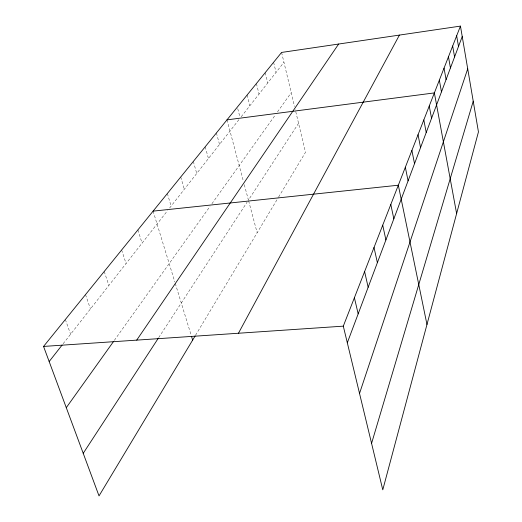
<?xml version="1.0" encoding="UTF-8"?>
<svg xmlns="http://www.w3.org/2000/svg" width="522" height="522" viewBox="0 0 522 522"><rect width="100%" height="100%" fill="white"/><g stroke="black" fill="none" stroke-linecap="round" stroke-linejoin="round"><path stroke-width="0.39" stroke-dasharray="2.61 1.96" d="M195.535 335.294L278.187 197.753M278.598 197.068L305.507 152.3L295.276 109.6M158.708 337.617L247.108 202.138M298.558 123.283L248.426 200.115L243.846 182.948M114.351 340.351L210.046 206.366M211.919 203.737L275.596 114.572M277.482 111.936L291.23 92.694M63.123 343.757L167.595 210.594M169.604 208.037L239.226 119.297M241.164 116.824L283.948 62.294M65.341 319.523L70.6 334.23M85.51 294.617L90.45 308.926M104.224 271.499L108.883 285.43M121.646 249.986L126.05 263.551M137.899 229.908L142.069 243.135M153.103 211.129L174.818 281.926M175.281 283.459L191.241 335.496M167.353 193.531L171.112 206.118M180.729 177.01L184.312 189.29M193.323 161.455L196.735 173.454M205.192 146.799L208.454 158.518M216.395 132.96L219.521 144.411M226.998 119.864L243.441 181.434M248.635 200.898L257.15 232.766M237.738 108.667L239.996 117.274M247.121 95.011L249.868 105.731M256.4 83.546L259.042 94.032M265.215 72.656L267.76 82.926M273.6 62.301L276.053 72.356M281.586 52.441L294.545 106.54"/><path stroke-width="0.78" d="M371.573 443.393L473.226 101.216M359.527 393.444L467.712 68.8M347.313 342.791L462.224 36.56M460.45 26.1L478.446 131.916L382.776 489.838L343.3 326.152L460.45 26.1L281.586 52.441L43.554 346.432L99.023 495.9L195.124 335.979M238.456 333.245L399.428 35.085M83.22 453.311L158.264 338.295M136.718 340.129L338.647 44.037M66.281 407.669L113.431 341.649M49.166 361.55L62.125 345.029M226.998 119.864L434.363 92.909L456.619 213.563M153.103 211.129L398.325 185.212L426.97 324.495M43.554 346.432L343.3 326.152M191.476 336.259L192.651 340.09M354.399 297.723L358.17 313.859M364.604 271.584L368.154 287.244M374.013 247.48L377.373 262.683M382.724 225.171L385.908 239.944M390.808 204.474L393.829 218.835M405.34 167.242L408.08 180.847M411.897 150.447L414.52 163.699M418.044 134.702L420.549 147.622M423.818 119.923L426.22 132.523M429.247 106.018L431.55 118.311M439.335 80.173L441.462 91.885M444.033 68.147L446.082 79.592M448.47 56.781L450.447 67.958M452.672 46.008L454.577 56.937M456.659 35.796L458.499 46.491"/></g></svg>
